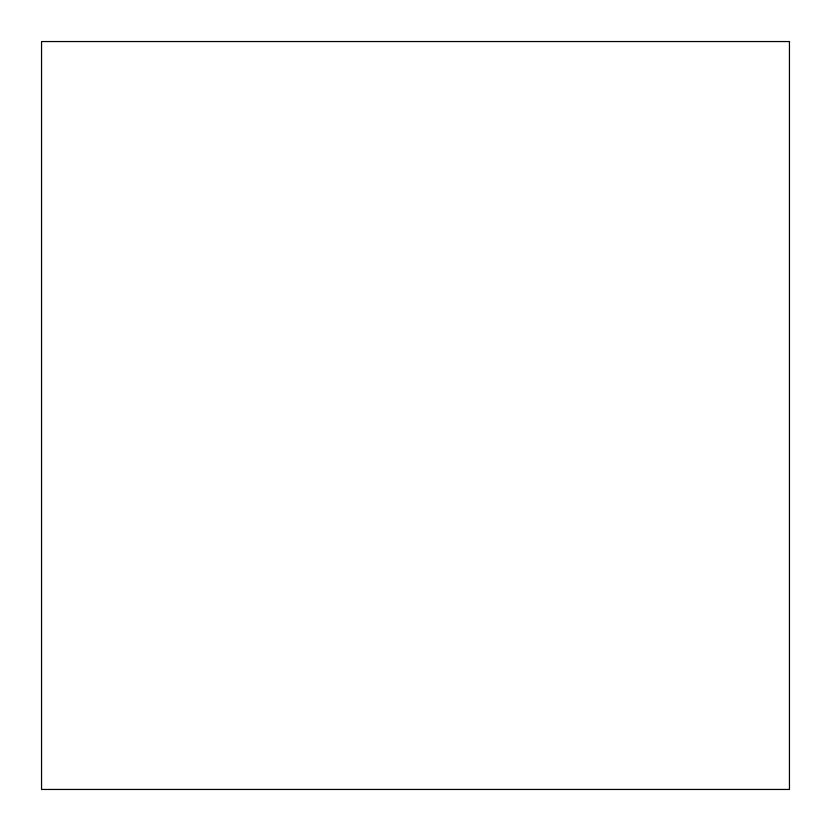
<?xml version="1.0" encoding="UTF-8"?>
<svg xmlns="http://www.w3.org/2000/svg" width="831" height="831" viewBox="0 0 831 831"><rect width="100%" height="100%" fill="white"/><g stroke="black" fill="none" stroke-linecap="round" stroke-linejoin="round"><path stroke-width="1.25" d="M789.45 41.55L41.55 41.55L41.55 789.45L789.45 789.45L789.45 41.55"/></g></svg>
